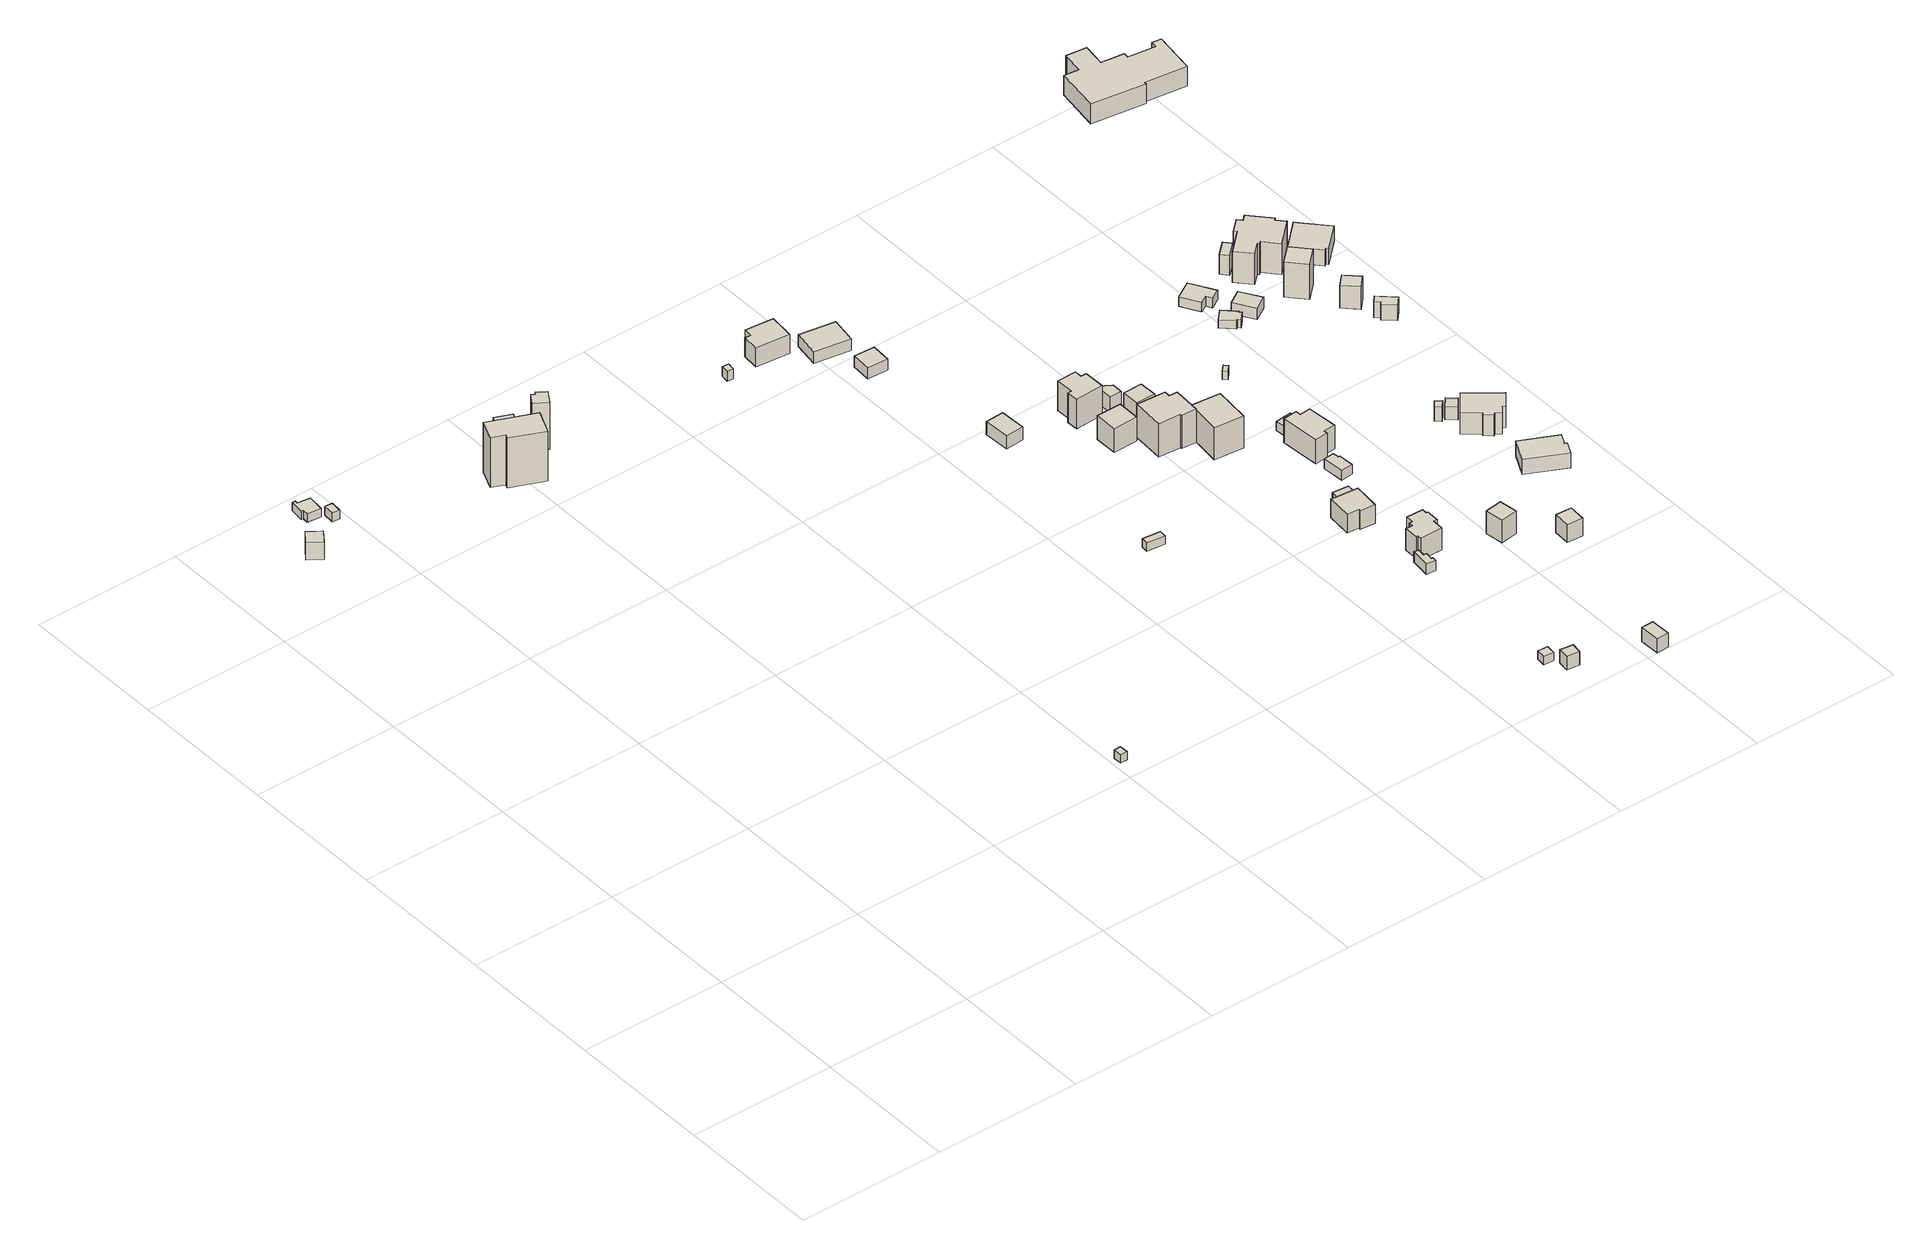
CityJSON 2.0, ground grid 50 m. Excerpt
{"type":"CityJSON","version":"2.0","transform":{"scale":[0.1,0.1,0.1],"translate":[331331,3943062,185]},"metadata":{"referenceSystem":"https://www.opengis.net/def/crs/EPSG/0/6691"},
"CityObjects":{
"building1":{"type":"Building","attributes":{"usage":"411","measuredHeight":6.8,"storeysAboveGround":2,"BuildingIDAttribute.prefecture":"14","BuildingIDAttribute.city":"14151","BuildingDetailAttribute.totalFloorArea":33.44,"BuildingDetailAttribute.buildingFootprintArea":16.72,"BuildingDetailAttribute.buildingStructureType":"601","BuildingDetailAttribute.buildingStructureOrgType":"1","BuildingDetailAttribute.orgUsage":"10","BuildingDetailAttribute.surveyYear":2015},"geometry":[{"type":"Solid","lod":"1","boundaries":[[[[0,1,2,3]],[[2,4,5,3]],[[1,6,4,2]],[[0,7,6,1]],[[3,5,7,0]],[[4,6,7,5]]]]}]},
"building2":{"type":"Building","attributes":{"measuredHeight":5.1,"BuildingIDAttribute.prefecture":"14","BuildingIDAttribute.city":"14151","BuildingDetailAttribute.surveyYear":2015},"geometry":[{"type":"Solid","lod":"1","boundaries":[[[[8,9,10,11,12,13,14,15]],[[14,16,17,15]],[[13,18,16,14]],[[12,19,18,13]],[[11,20,19,12]],[[10,21,20,11]],[[9,22,21,10]],[[8,23,22,9]],[[15,17,23,8]],[[16,18,19,20,21,22,23,17]]]]}]},
"building3":{"type":"Building","attributes":{"measuredHeight":3.5,"BuildingIDAttribute.prefecture":"14","BuildingIDAttribute.city":"14151","BuildingDetailAttribute.surveyYear":2015},"geometry":[{"type":"Solid","lod":"1","boundaries":[[[[24,25,26,27]],[[26,28,29,27]],[[25,30,28,26]],[[24,31,30,25]],[[27,29,31,24]],[[28,30,31,29]]]]}]},
"building4":{"type":"Building","attributes":{"usage":"413","measuredHeight":26,"storeysAboveGround":2,"BuildingIDAttribute.prefecture":"14","BuildingIDAttribute.city":"14151","BuildingDetailAttribute.totalFloorArea":232.2,"BuildingDetailAttribute.buildingFootprintArea":116.1,"BuildingDetailAttribute.buildingStructureType":"601","BuildingDetailAttribute.buildingStructureOrgType":"1","BuildingDetailAttribute.orgUsage":"30","BuildingDetailAttribute.surveyYear":2015,"BuildingLandSlideRiskAttribute.description":"1","BuildingLandSlideRiskAttribute.areaType":"1"},"geometry":[{"type":"Solid","lod":"1","boundaries":[[[[32,33,34,35,36,37]],[[36,38,39,37]],[[35,40,38,36]],[[34,41,40,35]],[[33,42,41,34]],[[32,43,42,33]],[[37,39,43,32]],[[38,40,41,42,43,39]]]]}]},
"building5":{"type":"Building","attributes":{"BuildingIDAttribute.prefecture":"14","BuildingIDAttribute.city":"14151","BuildingDetailAttribute.surveyYear":2015,"BuildingLandSlideRiskAttribute.description":"1","BuildingLandSlideRiskAttribute.areaType":"1"},"geometry":[{"type":"Solid","lod":"1","boundaries":[[[[44,45,46,47]],[[46,48,49,47]],[[45,50,48,46]],[[44,51,50,45]],[[47,49,51,44]],[[48,50,51,49]]]]}]},
"building6":{"type":"Building","attributes":{"BuildingIDAttribute.prefecture":"14","BuildingIDAttribute.city":"14151","BuildingDetailAttribute.surveyYear":2015},"geometry":[{"type":"Solid","lod":"1","boundaries":[[[[52,53,54,55]],[[54,56,57,55]],[[53,58,56,54]],[[52,59,58,53]],[[55,57,59,52]],[[56,58,59,57]]]]}]},
"building7":{"type":"Building","attributes":{"usage":"413","measuredHeight":18.5,"storeysAboveGround":2,"BuildingIDAttribute.prefecture":"14","BuildingIDAttribute.city":"14151","BuildingDetailAttribute.totalFloorArea":40.92,"BuildingDetailAttribute.buildingFootprintArea":20.46,"BuildingDetailAttribute.buildingStructureType":"601","BuildingDetailAttribute.buildingStructureOrgType":"1","BuildingDetailAttribute.orgUsage":"30","BuildingDetailAttribute.surveyYear":2015},"geometry":[{"type":"Solid","lod":"1","boundaries":[[[[60,61,62,63,64,65]],[[64,66,67,65]],[[63,68,66,64]],[[62,69,68,63]],[[61,70,69,62]],[[60,71,70,61]],[[65,67,71,60]],[[66,68,69,70,71,67]]]]}]},
"building8":{"type":"Building","attributes":{"measuredHeight":3.8,"BuildingIDAttribute.prefecture":"14","BuildingIDAttribute.city":"14151","BuildingDetailAttribute.surveyYear":2015,"BuildingLandSlideRiskAttribute.description":"1","BuildingLandSlideRiskAttribute.areaType":"1"},"geometry":[{"type":"Solid","lod":"1","boundaries":[[[[72,73,74,75]],[[74,76,77,75]],[[73,78,76,74]],[[72,79,78,73]],[[75,77,79,72]],[[76,78,79,77]]]]}]},
"building9":{"type":"Building","attributes":{"usage":"411","measuredHeight":9,"storeysAboveGround":2,"BuildingIDAttribute.prefecture":"14","BuildingIDAttribute.city":"14151","BuildingDetailAttribute.totalFloorArea":152.01,"BuildingDetailAttribute.buildingFootprintArea":76.01,"BuildingDetailAttribute.buildingStructureType":"601","BuildingDetailAttribute.buildingStructureOrgType":"1","BuildingDetailAttribute.orgUsage":"10","BuildingDetailAttribute.surveyYear":2015},"geometry":[{"type":"Solid","lod":"1","boundaries":[[[[80,81,82,83,84,85]],[[84,86,87,85]],[[83,88,86,84]],[[82,89,88,83]],[[81,90,89,82]],[[80,91,90,81]],[[85,87,91,80]],[[86,88,89,90,91,87]]]]}]},
"building10":{"type":"Building","attributes":{"usage":"411","measuredHeight":4.9,"storeysAboveGround":2,"BuildingIDAttribute.prefecture":"14","BuildingIDAttribute.city":"14151","BuildingDetailAttribute.totalFloorArea":191.42,"BuildingDetailAttribute.buildingFootprintArea":95.71,"BuildingDetailAttribute.buildingStructureType":"601","BuildingDetailAttribute.buildingStructureOrgType":"1","BuildingDetailAttribute.orgUsage":"10","BuildingDetailAttribute.surveyYear":2015},"geometry":[{"type":"Solid","lod":"1","boundaries":[[[[92,93,94,95]],[[94,96,97,95]],[[93,98,96,94]],[[92,99,98,93]],[[95,97,99,92]],[[96,98,99,97]]]]}]},
"building11":{"type":"Building","attributes":{"BuildingIDAttribute.prefecture":"14","BuildingIDAttribute.city":"14151","BuildingDetailAttribute.surveyYear":2015,"BuildingLandSlideRiskAttribute.description":"1","BuildingLandSlideRiskAttribute.areaType":"1"},"geometry":[{"type":"Solid","lod":"1","boundaries":[[[[100,101,102,103]],[[102,104,105,103]],[[101,106,104,102]],[[100,107,106,101]],[[103,105,107,100]],[[104,106,107,105]]]]}]},
"building12":{"type":"Building","attributes":{"usage":"411","measuredHeight":4.5,"storeysAboveGround":1,"BuildingIDAttribute.prefecture":"14","BuildingIDAttribute.city":"14151","BuildingDetailAttribute.totalFloorArea":36.57,"BuildingDetailAttribute.buildingFootprintArea":36.57,"BuildingDetailAttribute.buildingStructureType":"601","BuildingDetailAttribute.buildingStructureOrgType":"1","BuildingDetailAttribute.orgUsage":"10","BuildingDetailAttribute.surveyYear":2015},"geometry":[{"type":"Solid","lod":"1","boundaries":[[[[108,109,110,111]],[[110,112,113,111]],[[109,114,112,110]],[[108,115,114,109]],[[111,113,115,108]],[[112,114,115,113]]]]}]},
"building13":{"type":"Building","attributes":{"usage":"452","measuredHeight":8.5,"storeysAboveGround":1,"BuildingIDAttribute.prefecture":"14","BuildingIDAttribute.city":"14151","BuildingDetailAttribute.totalFloorArea":49.53,"BuildingDetailAttribute.buildingFootprintArea":49.53,"BuildingDetailAttribute.buildingStructureType":"610","BuildingDetailAttribute.buildingStructureOrgType":"2","BuildingDetailAttribute.orgUsage":"193","BuildingDetailAttribute.surveyYear":2015},"geometry":[{"type":"Solid","lod":"1","boundaries":[[[[116,117,118,119]],[[118,120,121,119]],[[117,122,120,118]],[[116,123,122,117]],[[119,121,123,116]],[[120,122,123,121]]]]}]},
"building14":{"type":"Building","attributes":{"usage":"422","measuredHeight":9.5,"storeysAboveGround":1,"BuildingIDAttribute.prefecture":"14","BuildingIDAttribute.city":"14151","BuildingDetailAttribute.totalFloorArea":58.58,"BuildingDetailAttribute.buildingFootprintArea":58.58,"BuildingDetailAttribute.buildingStructureType":"601","BuildingDetailAttribute.buildingStructureOrgType":"1","BuildingDetailAttribute.orgUsage":"137","BuildingDetailAttribute.surveyYear":2015,"BuildingLandSlideRiskAttribute.description":"1","BuildingLandSlideRiskAttribute.areaType":"1"},"geometry":[{"type":"Solid","lod":"1","boundaries":[[[[124,125,126,127]],[[126,128,129,127]],[[125,130,128,126]],[[124,131,130,125]],[[127,129,131,124]],[[128,130,131,129]]]]}]},
"building15":{"type":"Building","attributes":{"usage":"411","measuredHeight":11.4,"storeysAboveGround":2,"BuildingIDAttribute.prefecture":"14","BuildingIDAttribute.city":"14151","BuildingDetailAttribute.totalFloorArea":136.35,"BuildingDetailAttribute.buildingFootprintArea":68.18,"BuildingDetailAttribute.buildingStructureType":"601","BuildingDetailAttribute.buildingStructureOrgType":"1","BuildingDetailAttribute.orgUsage":"10","BuildingDetailAttribute.surveyYear":2015},"geometry":[{"type":"Solid","lod":"1","boundaries":[[[[132,133,134,135,136,137,138,139]],[[138,140,141,139]],[[137,142,140,138]],[[136,143,142,137]],[[135,144,143,136]],[[134,145,144,135]],[[133,146,145,134]],[[132,147,146,133]],[[139,141,147,132]],[[140,142,143,144,145,146,147,141]]]]}]},
"building16":{"type":"Building","attributes":{"usage":"451","storeysAboveGround":1,"BuildingIDAttribute.prefecture":"14","BuildingIDAttribute.city":"14151","BuildingDetailAttribute.totalFloorArea":9.07,"BuildingDetailAttribute.buildingFootprintArea":9.07,"BuildingDetailAttribute.buildingStructureType":"601","BuildingDetailAttribute.buildingStructureOrgType":"1","BuildingDetailAttribute.orgUsage":"200","BuildingDetailAttribute.surveyYear":2015,"BuildingLandSlideRiskAttribute.description":"1","BuildingLandSlideRiskAttribute.areaType":"1"},"geometry":[{"type":"Solid","lod":"1","boundaries":[[[[148,149,150,151]],[[150,152,153,151]],[[149,154,152,150]],[[148,155,154,149]],[[151,153,155,148]],[[152,154,155,153]]]]}]},
"building17":{"type":"Building","attributes":{"measuredHeight":6.1,"BuildingIDAttribute.prefecture":"14","BuildingIDAttribute.city":"14151","BuildingDetailAttribute.surveyYear":2015},"geometry":[{"type":"Solid","lod":"1","boundaries":[[[[156,157,158,159]],[[158,160,161,159]],[[157,162,160,158]],[[156,163,162,157]],[[159,161,163,156]],[[160,162,163,161]]]]}]},
"building18":{"type":"Building","attributes":{"usage":"411","measuredHeight":13,"storeysAboveGround":2,"BuildingIDAttribute.prefecture":"14","BuildingIDAttribute.city":"14151","BuildingDetailAttribute.totalFloorArea":238.09,"BuildingDetailAttribute.buildingFootprintArea":119.05,"BuildingDetailAttribute.buildingStructureType":"601","BuildingDetailAttribute.buildingStructureOrgType":"1","BuildingDetailAttribute.orgUsage":"10","BuildingDetailAttribute.surveyYear":2015,"BuildingLandSlideRiskAttribute.description":"1","BuildingLandSlideRiskAttribute.areaType":"1"},"geometry":[{"type":"Solid","lod":"1","boundaries":[[[[164,165,166,167,168,169,170,171]],[[170,172,173,171]],[[169,174,172,170]],[[168,175,174,169]],[[167,176,175,168]],[[166,177,176,167]],[[165,178,177,166]],[[164,179,178,165]],[[171,173,179,164]],[[172,174,175,176,177,178,179,173]]]]}]},
"building19":{"type":"Building","attributes":{"usage":"411","measuredHeight":9.1,"storeysAboveGround":2,"BuildingIDAttribute.prefecture":"14","BuildingIDAttribute.city":"14151","BuildingDetailAttribute.totalFloorArea":54.04,"BuildingDetailAttribute.buildingFootprintArea":27.02,"BuildingDetailAttribute.buildingStructureType":"601","BuildingDetailAttribute.buildingStructureOrgType":"1","BuildingDetailAttribute.orgUsage":"10","BuildingDetailAttribute.surveyYear":2015,"BuildingLandSlideRiskAttribute.description":"1","BuildingLandSlideRiskAttribute.areaType":"1"},"geometry":[{"type":"Solid","lod":"1","boundaries":[[[[180,181,182,183]],[[182,184,185,183]],[[181,186,184,182]],[[180,187,186,181]],[[183,185,187,180]],[[184,186,187,185]]]]}]},
"building20":{"type":"Building","attributes":{"usage":"451","measuredHeight":8.2,"storeysAboveGround":1,"BuildingIDAttribute.prefecture":"14","BuildingIDAttribute.city":"14151","BuildingDetailAttribute.totalFloorArea":14.66,"BuildingDetailAttribute.buildingFootprintArea":14.66,"BuildingDetailAttribute.buildingStructureType":"601","BuildingDetailAttribute.buildingStructureOrgType":"1","BuildingDetailAttribute.orgUsage":"200","BuildingDetailAttribute.surveyYear":2015,"BuildingLandSlideRiskAttribute.description":"1","BuildingLandSlideRiskAttribute.areaType":"1"},"geometry":[{"type":"Solid","lod":"1","boundaries":[[[[188,189,190,191]],[[190,192,193,191]],[[189,194,192,190]],[[188,195,194,189]],[[191,193,195,188]],[[192,194,195,193]]]]}]},
"building21":{"type":"Building","attributes":{"measuredHeight":4.4,"BuildingIDAttribute.prefecture":"14","BuildingIDAttribute.city":"14151","BuildingDetailAttribute.surveyYear":2015,"BuildingLandSlideRiskAttribute.description":"1","BuildingLandSlideRiskAttribute.areaType":"1"},"geometry":[{"type":"Solid","lod":"1","boundaries":[[[[196,197,198,199,200,201,202,203]],[[202,204,205,203]],[[201,206,204,202]],[[200,207,206,201]],[[199,208,207,200]],[[198,209,208,199]],[[197,210,209,198]],[[196,211,210,197]],[[203,205,211,196]],[[204,206,207,208,209,210,211,205]]]]}]},
"building22":{"type":"Building","attributes":{"usage":"411","measuredHeight":7.9,"storeysAboveGround":2,"BuildingIDAttribute.prefecture":"14","BuildingIDAttribute.city":"14151","BuildingDetailAttribute.totalFloorArea":171.77,"BuildingDetailAttribute.buildingFootprintArea":85.89,"BuildingDetailAttribute.buildingStructureType":"601","BuildingDetailAttribute.buildingStructureOrgType":"1","BuildingDetailAttribute.orgUsage":"10","BuildingDetailAttribute.surveyYear":2015,"BuildingLandSlideRiskAttribute.description":"1","BuildingLandSlideRiskAttribute.areaType":"1"},"geometry":[{"type":"Solid","lod":"1","boundaries":[[[[212,213,214,215,216,217]],[[216,218,219,217]],[[215,220,218,216]],[[214,221,220,215]],[[213,222,221,214]],[[212,223,222,213]],[[217,219,223,212]],[[218,220,221,222,223,219]]]]}]},
"building23":{"type":"Building","attributes":{"usage":"411","measuredHeight":12.5,"storeysAboveGround":2,"BuildingIDAttribute.prefecture":"14","BuildingIDAttribute.city":"14151","BuildingDetailAttribute.totalFloorArea":199.02,"BuildingDetailAttribute.buildingFootprintArea":99.51,"BuildingDetailAttribute.buildingStructureType":"601","BuildingDetailAttribute.buildingStructureOrgType":"1","BuildingDetailAttribute.orgUsage":"10","BuildingDetailAttribute.surveyYear":2015,"BuildingLandSlideRiskAttribute.description":"1","BuildingLandSlideRiskAttribute.areaType":"1"},"geometry":[{"type":"Solid","lod":"1","boundaries":[[[[224,225,226,227]],[[226,228,229,227]],[[225,230,228,226]],[[224,231,230,225]],[[227,229,231,224]],[[228,230,231,229]]]]}]},
"building24":{"type":"Building","attributes":{"usage":"411","measuredHeight":8.9,"storeysAboveGround":2,"BuildingIDAttribute.prefecture":"14","BuildingIDAttribute.city":"14151","BuildingDetailAttribute.totalFloorArea":163.96,"BuildingDetailAttribute.buildingFootprintArea":81.98,"BuildingDetailAttribute.buildingStructureType":"601","BuildingDetailAttribute.buildingStructureOrgType":"1","BuildingDetailAttribute.orgUsage":"10","BuildingDetailAttribute.surveyYear":2015,"BuildingLandSlideRiskAttribute.description":"1","BuildingLandSlideRiskAttribute.areaType":"1"},"geometry":[{"type":"Solid","lod":"1","boundaries":[[[[232,233,234,235,236,237,238,239,240,241,242,243,244,245]],[[244,246,247,245]],[[243,248,246,244]],[[242,249,248,243]],[[241,250,249,242]],[[240,251,250,241]],[[239,252,251,240]],[[238,253,252,239]],[[237,254,253,238]],[[236,255,254,237]],[[235,256,255,236]],[[234,257,256,235]],[[233,258,257,234]],[[232,259,258,233]],[[245,247,259,232]],[[246,248,249,250,251,252,253,254,255,256,257,258,259,247]]]]}]},
"building25":{"type":"Building","attributes":{"measuredHeight":5.2,"BuildingIDAttribute.prefecture":"14","BuildingIDAttribute.city":"14151","BuildingDetailAttribute.surveyYear":2015,"BuildingLandSlideRiskAttribute.description":"1","BuildingLandSlideRiskAttribute.areaType":"1"},"geometry":[{"type":"Solid","lod":"1","boundaries":[[[[260,261,262,263]],[[262,264,265,263]],[[261,266,264,262]],[[260,267,266,261]],[[263,265,267,260]],[[264,266,267,265]]]]}]},
"building26":{"type":"Building","attributes":{"measuredHeight":5.2,"BuildingIDAttribute.prefecture":"14","BuildingIDAttribute.city":"14151","BuildingDetailAttribute.surveyYear":2015,"BuildingLandSlideRiskAttribute.description":"1","BuildingLandSlideRiskAttribute.areaType":"1"},"geometry":[{"type":"Solid","lod":"1","boundaries":[[[[268,269,270,271,272,273]],[[272,274,275,273]],[[271,276,274,272]],[[270,277,276,271]],[[269,278,277,270]],[[268,279,278,269]],[[273,275,279,268]],[[274,276,277,278,279,275]]]]}]},
"building27":{"type":"Building","attributes":{"usage":"411","measuredHeight":10.4,"storeysAboveGround":2,"BuildingIDAttribute.prefecture":"14","BuildingIDAttribute.city":"14151","BuildingDetailAttribute.totalFloorArea":114.49,"BuildingDetailAttribute.buildingFootprintArea":57.25,"BuildingDetailAttribute.buildingStructureType":"601","BuildingDetailAttribute.buildingStructureOrgType":"1","BuildingDetailAttribute.orgUsage":"10","BuildingDetailAttribute.surveyYear":2015,"BuildingLandSlideRiskAttribute.description":"1","BuildingLandSlideRiskAttribute.areaType":"1"},"geometry":[{"type":"Solid","lod":"1","boundaries":[[[[280,281,282,283,284,285,286,287]],[[286,288,289,287]],[[285,290,288,286]],[[284,291,290,285]],[[283,292,291,284]],[[282,293,292,283]],[[281,294,293,282]],[[280,295,294,281]],[[287,289,295,280]],[[288,290,291,292,293,294,295,289]]]]}]},
"building28":{"type":"Building","attributes":{"usage":"451","measuredHeight":5.6,"storeysAboveGround":1,"BuildingIDAttribute.prefecture":"14","BuildingIDAttribute.city":"14151","BuildingDetailAttribute.totalFloorArea":25.93,"BuildingDetailAttribute.buildingFootprintArea":25.93,"BuildingDetailAttribute.buildingStructureType":"601","BuildingDetailAttribute.buildingStructureOrgType":"1","BuildingDetailAttribute.orgUsage":"200","BuildingDetailAttribute.surveyYear":2015,"BuildingLandSlideRiskAttribute.description":"1","BuildingLandSlideRiskAttribute.areaType":"1"},"geometry":[{"type":"Solid","lod":"1","boundaries":[[[[296,297,298,299]],[[298,300,301,299]],[[297,302,300,298]],[[296,303,302,297]],[[299,301,303,296]],[[300,302,303,301]]]]}]},
"building29":{"type":"Building","attributes":{"measuredHeight":4.9,"BuildingIDAttribute.prefecture":"14","BuildingIDAttribute.city":"14151","BuildingDetailAttribute.surveyYear":2015,"BuildingLandSlideRiskAttribute.description":"1","BuildingLandSlideRiskAttribute.areaType":"1"},"geometry":[{"type":"Solid","lod":"1","boundaries":[[[[304,305,306,307,308,309]],[[308,310,311,309]],[[307,312,310,308]],[[306,313,312,307]],[[305,314,313,306]],[[304,315,314,305]],[[309,311,315,304]],[[310,312,313,314,315,311]]]]}]},
"building30":{"type":"Building","attributes":{"BuildingIDAttribute.prefecture":"14","BuildingIDAttribute.city":"14151","BuildingDetailAttribute.surveyYear":2015,"BuildingLandSlideRiskAttribute.description":"1","BuildingLandSlideRiskAttribute.areaType":"1"},"geometry":[{"type":"Solid","lod":"1","boundaries":[[[[316,317,318,319]],[[318,320,321,319]],[[317,322,320,318]],[[316,323,322,317]],[[319,321,323,316]],[[320,322,323,321]]]]}]},
"building31":{"type":"Building","attributes":{"usage":"411","measuredHeight":8.6,"storeysAboveGround":2,"BuildingIDAttribute.prefecture":"14","BuildingIDAttribute.city":"14151","BuildingDetailAttribute.totalFloorArea":61.44,"BuildingDetailAttribute.buildingFootprintArea":30.72,"BuildingDetailAttribute.buildingStructureType":"601","BuildingDetailAttribute.buildingStructureOrgType":"1","BuildingDetailAttribute.orgUsage":"10","BuildingDetailAttribute.surveyYear":2015,"BuildingLandSlideRiskAttribute.description":"1","BuildingLandSlideRiskAttribute.areaType":"1"},"geometry":[{"type":"Solid","lod":"1","boundaries":[[[[324,325,326,327]],[[326,328,329,327]],[[325,330,328,326]],[[324,331,330,325]],[[327,329,331,324]],[[328,330,331,329]]]]}]},
"building32":{"type":"Building","attributes":{"usage":"411","measuredHeight":8,"storeysAboveGround":1,"BuildingIDAttribute.prefecture":"14","BuildingIDAttribute.city":"14151","BuildingDetailAttribute.totalFloorArea":27.65,"BuildingDetailAttribute.buildingFootprintArea":27.65,"BuildingDetailAttribute.buildingStructureType":"601","BuildingDetailAttribute.buildingStructureOrgType":"1","BuildingDetailAttribute.orgUsage":"10","BuildingDetailAttribute.surveyYear":2015,"BuildingLandSlideRiskAttribute.description":"1","BuildingLandSlideRiskAttribute.areaType":"1"},"geometry":[{"type":"Solid","lod":"1","boundaries":[[[[332,333,334,335]],[[334,336,337,335]],[[333,338,336,334]],[[332,339,338,333]],[[335,337,339,332]],[[336,338,339,337]]]]}]},
"building33":{"type":"Building","attributes":{"measuredHeight":3.3,"BuildingIDAttribute.prefecture":"14","BuildingIDAttribute.city":"14151","BuildingDetailAttribute.surveyYear":2015,"BuildingLandSlideRiskAttribute.description":"1","BuildingLandSlideRiskAttribute.areaType":"1"},"geometry":[{"type":"Solid","lod":"1","boundaries":[[[[340,341,342,343,344,345,346,347]],[[346,348,349,347]],[[345,350,348,346]],[[344,351,350,345]],[[343,352,351,344]],[[342,353,352,343]],[[341,354,353,342]],[[340,355,354,341]],[[347,349,355,340]],[[348,350,351,352,353,354,355,349]]]]}]},
"building34":{"type":"Building","attributes":{"measuredHeight":8.1,"BuildingIDAttribute.prefecture":"14","BuildingIDAttribute.city":"14151","BuildingDetailAttribute.surveyYear":2015,"BuildingLandSlideRiskAttribute.description":"1","BuildingLandSlideRiskAttribute.areaType":"1"},"geometry":[{"type":"Solid","lod":"1","boundaries":[[[[356,357,358,359,360,361]],[[360,362,363,361]],[[359,364,362,360]],[[358,365,364,359]],[[357,366,365,358]],[[356,367,366,357]],[[361,363,367,356]],[[362,364,365,366,367,363]]]]}]},
"building35":{"type":"Building","attributes":{"measuredHeight":5.7,"BuildingIDAttribute.prefecture":"14","BuildingIDAttribute.city":"14151","BuildingDetailAttribute.surveyYear":2015,"BuildingLandSlideRiskAttribute.description":"1","BuildingLandSlideRiskAttribute.areaType":"1"},"geometry":[{"type":"Solid","lod":"1","boundaries":[[[[368,369,370,371]],[[370,372,373,371]],[[369,374,372,370]],[[368,375,374,369]],[[371,373,375,368]],[[372,374,375,373]]]]}]},
"building36":{"type":"Building","attributes":{"usage":"431","measuredHeight":4.7,"storeysAboveGround":1,"BuildingIDAttribute.prefecture":"14","BuildingIDAttribute.city":"14151","BuildingDetailAttribute.totalFloorArea":48.95,"BuildingDetailAttribute.buildingFootprintArea":48.95,"BuildingDetailAttribute.buildingStructureType":"601","BuildingDetailAttribute.buildingStructureOrgType":"1","BuildingDetailAttribute.orgUsage":"143","BuildingDetailAttribute.surveyYear":2015,"BuildingLandSlideRiskAttribute.description":"1","BuildingLandSlideRiskAttribute.areaType":"1"},"geometry":[{"type":"Solid","lod":"1","boundaries":[[[[376,377,378,379]],[[378,380,381,379]],[[377,382,380,378]],[[376,383,382,377]],[[379,381,383,376]],[[380,382,383,381]]]]}]},
"building37":{"type":"Building","attributes":{"usage":"411","measuredHeight":6.8,"storeysAboveGround":1,"BuildingIDAttribute.prefecture":"14","BuildingIDAttribute.city":"14151","BuildingDetailAttribute.totalFloorArea":117.89,"BuildingDetailAttribute.buildingFootprintArea":117.89,"BuildingDetailAttribute.buildingStructureType":"601","BuildingDetailAttribute.buildingStructureOrgType":"1","BuildingDetailAttribute.orgUsage":"10","BuildingDetailAttribute.surveyYear":2015,"BuildingLandSlideRiskAttribute.description":"1","BuildingLandSlideRiskAttribute.areaType":"1"},"geometry":[{"type":"Solid","lod":"1","boundaries":[[[[384,385,386,387,388,389]],[[388,390,391,389]],[[387,392,390,388]],[[386,393,392,387]],[[385,394,393,386]],[[384,395,394,385]],[[389,391,395,384]],[[390,392,393,394,395,391]]]]}]},
"building38":{"type":"Building","attributes":{"usage":"411","measuredHeight":5.1,"storeysAboveGround":1,"BuildingIDAttribute.prefecture":"14","BuildingIDAttribute.city":"14151","BuildingDetailAttribute.totalFloorArea":14.08,"BuildingDetailAttribute.buildingFootprintArea":14.08,"BuildingDetailAttribute.buildingStructureType":"601","BuildingDetailAttribute.buildingStructureOrgType":"1","BuildingDetailAttribute.orgUsage":"10","BuildingDetailAttribute.surveyYear":2015,"BuildingLandSlideRiskAttribute.description":"1","BuildingLandSlideRiskAttribute.areaType":"1"},"geometry":[{"type":"Solid","lod":"1","boundaries":[[[[396,397,398,399]],[[398,400,401,399]],[[397,402,400,398]],[[396,403,402,397]],[[399,401,403,396]],[[400,402,403,401]]]]}]},
"building39":{"type":"Building","attributes":{"usage":"411","measuredHeight":8.8,"storeysAboveGround":1,"BuildingIDAttribute.prefecture":"14","BuildingIDAttribute.city":"14151","BuildingDetailAttribute.totalFloorArea":107.53,"BuildingDetailAttribute.buildingFootprintArea":107.53,"BuildingDetailAttribute.buildingStructureType":"601","BuildingDetailAttribute.buildingStructureOrgType":"1","BuildingDetailAttribute.orgUsage":"10","BuildingDetailAttribute.surveyYear":2015,"BuildingLandSlideRiskAttribute.description":"1","BuildingLandSlideRiskAttribute.areaType":"1"},"geometry":[{"type":"Solid","lod":"1","boundaries":[[[[404,405,406,407,408,409,410,411,412,413]],[[412,414,415,413]],[[411,416,414,412]],[[410,417,416,411]],[[409,418,417,410]],[[408,419,418,409]],[[407,420,419,408]],[[406,421,420,407]],[[405,422,421,406]],[[404,423,422,405]],[[413,415,423,404]],[[414,416,417,418,419,420,421,422,423,415]]]]}]},
"building40":{"type":"Building","attributes":{"measuredHeight":7.5,"BuildingIDAttribute.prefecture":"14","BuildingIDAttribute.city":"14151","BuildingDetailAttribute.surveyYear":2015,"BuildingLandSlideRiskAttribute.description":"1","BuildingLandSlideRiskAttribute.areaType":"1"},"geometry":[{"type":"Solid","lod":"1","boundaries":[[[[424,425,426,427]],[[426,428,429,427]],[[425,430,428,426]],[[424,431,430,425]],[[427,429,431,424]],[[428,430,431,429]]]]}]},
"building41":{"type":"Building","attributes":{"usage":"411","measuredHeight":13.4,"storeysAboveGround":1,"BuildingIDAttribute.prefecture":"14","BuildingIDAttribute.city":"14151","BuildingDetailAttribute.totalFloorArea":48.7,"BuildingDetailAttribute.buildingFootprintArea":48.7,"BuildingDetailAttribute.buildingStructureType":"601","BuildingDetailAttribute.buildingStructureOrgType":"1","BuildingDetailAttribute.orgUsage":"10","BuildingDetailAttribute.surveyYear":2015,"BuildingLandSlideRiskAttribute.description":"1","BuildingLandSlideRiskAttribute.areaType":"1"},"geometry":[{"type":"Solid","lod":"1","boundaries":[[[[432,433,434,435]],[[434,436,437,435]],[[433,438,436,434]],[[432,439,438,433]],[[435,437,439,432]],[[436,438,439,437]]]]}]},
"building42":{"type":"Building","attributes":{"usage":"411","measuredHeight":13.5,"storeysAboveGround":2,"BuildingIDAttribute.prefecture":"14","BuildingIDAttribute.city":"14151","BuildingDetailAttribute.totalFloorArea":232.74,"BuildingDetailAttribute.buildingFootprintArea":116.37,"BuildingDetailAttribute.buildingStructureType":"601","BuildingDetailAttribute.buildingStructureOrgType":"1","BuildingDetailAttribute.orgUsage":"10","BuildingDetailAttribute.surveyYear":2015,"BuildingLandSlideRiskAttribute.description":"1","BuildingLandSlideRiskAttribute.areaType":"1"},"geometry":[{"type":"Solid","lod":"1","boundaries":[[[[440,441,442,443,444,445,446,447,448,449,450,451,452,453]],[[452,454,455,453]],[[451,456,454,452]],[[450,457,456,451]],[[449,458,457,450]],[[448,459,458,449]],[[447,460,459,448]],[[446,461,460,447]],[[445,462,461,446]],[[444,463,462,445]],[[443,464,463,444]],[[442,465,464,443]],[[441,466,465,442]],[[440,467,466,441]],[[453,455,467,440]],[[454,456,457,458,459,460,461,462,463,464,465,466,467,455]]]]}]},
"building43":{"type":"Building","attributes":{"usage":"411","measuredHeight":8.5,"storeysAboveGround":1,"BuildingIDAttribute.prefecture":"14","BuildingIDAttribute.city":"14151","BuildingDetailAttribute.totalFloorArea":26.41,"BuildingDetailAttribute.buildingFootprintArea":26.41,"BuildingDetailAttribute.buildingStructureType":"601","BuildingDetailAttribute.buildingStructureOrgType":"1","BuildingDetailAttribute.orgUsage":"10","BuildingDetailAttribute.surveyYear":2015,"BuildingLandSlideRiskAttribute.description":"1","BuildingLandSlideRiskAttribute.areaType":"1"},"geometry":[{"type":"Solid","lod":"1","boundaries":[[[[468,469,470,471]],[[470,472,473,471]],[[469,474,472,470]],[[468,475,474,469]],[[471,473,475,468]],[[472,474,475,473]]]]}]},
"building44":{"type":"Building","attributes":{"usage":"411","measuredHeight":6.4,"storeysAboveGround":1,"BuildingIDAttribute.prefecture":"14","BuildingIDAttribute.city":"14151","BuildingDetailAttribute.totalFloorArea":14.55,"BuildingDetailAttribute.buildingFootprintArea":14.55,"BuildingDetailAttribute.buildingStructureType":"601","BuildingDetailAttribute.buildingStructureOrgType":"1","BuildingDetailAttribute.orgUsage":"10","BuildingDetailAttribute.surveyYear":2015,"BuildingLandSlideRiskAttribute.description":"1","BuildingLandSlideRiskAttribute.areaType":"1"},"geometry":[{"type":"Solid","lod":"1","boundaries":[[[[476,477,478,479,480,481]],[[480,482,483,481]],[[479,484,482,480]],[[478,485,484,479]],[[477,486,485,478]],[[476,487,486,477]],[[481,483,487,476]],[[482,484,485,486,487,483]]]]}]},
"building45":{"type":"Building","attributes":{"usage":"411","measuredHeight":6.9,"storeysAboveGround":2,"BuildingIDAttribute.prefecture":"14","BuildingIDAttribute.city":"14151","BuildingDetailAttribute.totalFloorArea":210.76,"BuildingDetailAttribute.buildingFootprintArea":105.38,"BuildingDetailAttribute.buildingStructureType":"601","BuildingDetailAttribute.buildingStructureOrgType":"1","BuildingDetailAttribute.orgUsage":"10","BuildingDetailAttribute.surveyYear":2015,"BuildingLandSlideRiskAttribute.description":"1","BuildingLandSlideRiskAttribute.areaType":"1"},"geometry":[{"type":"Solid","lod":"1","boundaries":[[[[488,489,490,491,492,493]],[[492,494,495,493]],[[491,496,494,492]],[[490,497,496,491]],[[489,498,497,490]],[[488,499,498,489]],[[493,495,499,488]],[[494,496,497,498,499,495]]]]}]},
"building46":{"type":"Building","attributes":{"usage":"422","measuredHeight":10.7,"storeysAboveGround":1,"BuildingIDAttribute.prefecture":"14","BuildingIDAttribute.city":"14151","BuildingDetailAttribute.totalFloorArea":449.02,"BuildingDetailAttribute.buildingFootprintArea":449.02,"BuildingDetailAttribute.buildingStructureType":"601","BuildingDetailAttribute.buildingStructureOrgType":"1","BuildingDetailAttribute.orgUsage":"138","BuildingDetailAttribute.surveyYear":2015,"BuildingLandSlideRiskAttribute.description":"1","BuildingLandSlideRiskAttribute.areaType":"1"},"geometry":[{"type":"Solid","lod":"1","boundaries":[[[[500,501,502,503,504,505,506,507,508,509,510,511,512,513,514,515]],[[514,516,517,515]],[[513,518,516,514]],[[512,519,518,513]],[[511,520,519,512]],[[510,521,520,511]],[[509,522,521,510]],[[508,523,522,509]],[[507,524,523,508]],[[506,525,524,507]],[[505,526,525,506]],[[504,527,526,505]],[[503,528,527,504]],[[502,529,528,503]],[[501,530,529,502]],[[500,531,530,501]],[[515,517,531,500]],[[516,518,519,520,521,522,523,524,525,526,527,528,529,530,531,517]]]]}]}
},
"vertices":[
[33,2445,359],[75,2415,359],[45,2373,359],[3,2404,359],[45,2373,423],[3,2404,423],[75,2415,423],[33,2445,423],
[124,2485,406],[77,2491,406],[79,2510,406],[71,2511,406],[77,2560,406],[88,2558,406],[87,2549,406],[131,2543,406],[87,2549,436],[131,2543,436],[88,2558,436],[77,2560,436],[71,2511,436],[79,2510,436],[77,2491,436],[124,2485,436],
[139,2487,404],[164,2485,404],[161,2447,404],[136,2449,404],[161,2447,436],[136,2449,436],[164,2485,436],[139,2487,436],
[896,2449,242],[861,2367,242],[750,2415,242],[756,2429,242],[713,2447,242],[742,2515,242],[713,2447,425],[742,2515,425],[756,2429,425],[750,2415,425],[861,2367,425],[896,2449,425],
[1445,444,129],[1422,443,129],[1420,472,129],[1444,474,129],[1420,472,159],[1444,474,159],[1422,443,159],[1445,444,159],
[871,2539,346],[861,2514,346],[807,2538,346],[817,2562,346],[807,2538,376],[817,2562,376],[861,2514,376],[871,2539,376],
[885,2468,279],[908,2504,279],[919,2497,279],[924,2504,279],[955,2484,279],[928,2441,279],[955,2484,451],[928,2441,451],[924,2504,451],[919,2497,451],[908,2504,451],[885,2468,451],
[1463,2269,377],[1442,2272,377],[1446,2299,377],[1468,2296,377],[1446,2299,413],[1468,2296,413],[1442,2272,413],[1463,2269,413],
[1669,2343,379],[1660,2257,379],[1546,2270,379],[1551,2326,379],[1570,2324,379],[1573,2353,379],[1570,2324,449],[1573,2353,449],[1551,2326,449],[1546,2270,449],[1660,2257,449],[1669,2343,449],
[1810,2233,393],[1795,2144,393],[1674,2164,393],[1689,2253,393],[1674,2164,436],[1689,2253,436],[1795,2144,436],[1810,2233,436],
[2105,1115,187],[2103,1091,187],[2041,1098,187],[2044,1122,187],[2041,1098,217],[2044,1122,217],[2103,1091,217],[2105,1115,217],
[1828,2018,384],[1758,2022,384],[1762,2089,384],[1832,2085,384],[1762,2089,424],[1832,2085,424],[1758,2022,424],[1828,2018,424],
[1924,1686,306],[1986,1689,306],[1990,1601,306],[1928,1598,306],[1990,1601,354],[1928,1598,354],[1986,1689,354],[1924,1686,354],
[2196,1440,258],[2196,1518,258],[2280,1518,258],[2280,1441,258],[2280,1518,345],[2280,1441,345],[2196,1518,345],[2196,1440,345],
[2152,1557,294],[2151,1596,294],[2163,1596,294],[2162,1657,294],[2228,1658,294],[2228,1632,294],[2247,1632,294],[2248,1560,294],[2247,1632,402],[2248,1560,402],[2228,1632,402],[2228,1658,402],[2162,1657,402],[2163,1596,402],[2151,1596,402],[2152,1557,402],
[2706,110,55],[2709,142,55],[2744,139,55],[2741,107,55],[2744,139,85],[2741,107,85],[2709,142,85],[2706,110,85],
[2274,1622,291],[2316,1594,291],[2315,1557,291],[2275,1558,291],[2315,1557,349],[2275,1558,349],[2316,1594,349],[2274,1622,349],
[2400,1462,242],[2399,1442,242],[2427,1440,242],[2421,1345,242],[2370,1349,242],[2370,1354,242],[2295,1359,242],[2302,1469,242],[2295,1359,364],[2302,1469,364],[2370,1354,364],[2370,1349,364],[2421,1345,364],[2427,1440,364],[2399,1442,364],[2400,1462,364],
[2304,1471,278],[2303,1531,278],[2368,1532,278],[2370,1472,278],[2368,1532,366],[2370,1472,366],[2303,1531,366],[2304,1471,366],
[2756,68,37],[2761,105,37],[2805,99,37],[2800,63,37],[2805,99,86],[2800,63,86],[2761,105,86],[2756,68,86],
[2637,618,149],[2653,616,149],[2650,590,149],[2660,589,149],[2657,563,149],[2662,563,149],[2661,548,149],[2629,551,149],[2661,548,187],[2629,551,187],[2662,563,187],[2657,563,187],[2660,589,187],[2650,590,187],[2653,616,187],[2637,618,187],
[2648,888,178],[2639,798,178],[2588,803,178],[2589,809,178],[2548,813,178],[2556,897,178],[2548,813,246],[2556,897,246],[2589,809,246],[2588,803,246],[2639,798,246],[2648,888,246],
[2523,1255,227],[2423,1265,227],[2436,1388,227],[2535,1378,227],[2436,1388,344],[2535,1378,344],[2423,1265,344],[2523,1255,344],
[2744,712,150],[2743,695,150],[2749,695,150],[2748,650,150],[2736,651,150],[2734,611,150],[2657,613,150],[2657,626,150],[2651,626,150],[2652,674,150],[2676,674,150],[2676,688,150],[2686,688,150],[2687,714,150],[2686,688,229],[2687,714,229],[2676,688,229],[2676,674,229],[2652,674,229],[2651,626,229],[2657,626,229],[2657,613,229],[2734,611,229],[2736,651,229],[2748,650,229],[2749,695,229],[2743,695,229],[2744,712,229],
[2598,896,181],[2603,949,181],[2658,944,181],[2654,891,181],[2658,944,214],[2654,891,214],[2603,949,214],[2598,896,214],
[2671,1072,191],[2707,1075,191],[2709,1055,191],[2714,1055,191],[2718,1002,191],[2677,998,191],[2718,1002,227],[2677,998,227],[2714,1055,227],[2709,1055,227],[2707,1075,227],[2671,1072,227],
[2658,1240,188],[2706,1244,188],[2707,1226,188],[2744,1229,188],[2753,1126,188],[2713,1123,188],[2714,1111,188],[2669,1107,188],[2714,1111,276],[2669,1107,276],[2713,1123,276],[2753,1126,276],[2744,1229,276],[2707,1226,276],[2706,1244,276],[2658,1240,276],
[3078,3,1],[3036,2,1],[3034,71,1],[3076,72,1],[3034,71,52],[3076,72,52],[3036,2,52],[3078,3,52],
[2709,1275,215],[2743,1242,215],[2706,1239,215],[2706,1244,215],[2658,1240,215],[2655,1270,215],[2658,1240,249],[2655,1270,249],[2706,1244,249],[2706,1239,249],[2743,1242,249],[2709,1275,249],
[2644,1505,261],[2664,1526,261],[2676,1515,261],[2657,1494,261],[2676,1515,291],[2657,1494,291],[2664,1526,291],[2644,1505,291],
[2919,640,99],[2978,648,99],[2987,586,99],[2928,578,99],[2987,586,181],[2928,578,181],[2978,648,181],[2919,640,181],
[3061,498,121],[3115,494,121],[3111,437,121],[3057,441,121],[3111,437,186],[3057,441,186],[3115,494,186],[3061,498,186],
[2849,1686,266],[2846,1684,266],[2854,1676,266],[2830,1650,266],[2822,1659,266],[2818,1655,266],[2779,1692,266],[2810,1724,266],[2779,1692,296],[2810,1724,296],[2818,1655,296],[2822,1659,296],[2830,1650,296],[2854,1676,296],[2846,1684,296],[2849,1686,296],
[2854,1788,272],[2820,1768,272],[2809,1787,272],[2784,1773,272],[2748,1834,272],[2807,1869,272],[2748,1834,307],[2807,1869,307],[2784,1773,307],[2809,1787,307],[2820,1768,307],[2854,1788,307],
[3073,1032,188],[3055,1048,188],[3072,1068,188],[3091,1053,188],[3072,1068,242],[3091,1053,242],[3055,1048,242],[3073,1032,242],
[2937,1681,266],[2890,1652,266],[2849,1719,266],[2896,1748,266],[2849,1719,307],[2896,1748,307],[2890,1652,307],[2937,1681,307],
[3271,734,172],[3253,698,172],[3261,694,172],[3240,652,172],[3112,715,172],[3151,793,172],[3112,715,227],[3151,793,227],[3240,652,227],[3261,694,227],[3253,698,227],[3271,734,227],
[3105,1000,198],[3076,1025,198],[3101,1054,198],[3130,1030,198],[3101,1054,246],[3130,1030,246],[3076,1025,246],[3105,1000,246],
[3240,951,184],[3200,901,184],[3193,907,184],[3174,883,184],[3156,897,184],[3151,891,184],[3125,913,184],[3130,919,184],[3080,958,184],[3138,1031,184],[3080,958,261],[3138,1031,261],[3130,919,261],[3125,913,261],[3151,891,261],[3156,897,261],[3174,883,261],[3193,907,261],[3200,901,261],[3240,951,261],
[2929,1826,300],[2909,1849,300],[2951,1887,300],[2971,1865,300],[2951,1887,373],[2971,1865,373],[2909,1849,373],[2929,1826,373],
[3114,1675,270],[3062,1626,270],[3010,1681,270],[3063,1730,270],[3010,1681,399],[3063,1730,399],[3062,1626,399],[3114,1675,399],
[3054,1745,291],[3012,1791,291],[3005,1784,291],[3001,1789,291],[2966,1757,291],[2922,1805,291],[2990,1868,291],[2982,1876,291],[3022,1913,291],[3036,1898,291],[3053,1914,291],[3114,1848,291],[3107,1842,291],[3131,1816,291],[3107,1842,404],[3131,1816,404],[3114,1848,404],[3053,1914,404],[3036,1898,404],[3022,1913,404],[2982,1876,404],[2990,1868,404],[2922,1805,404],[2966,1757,404],[3001,1789,404],[3005,1784,404],[3012,1791,404],[3054,1745,404],
[3178,1527,276],[3144,1493,276],[3100,1536,276],[3134,1570,276],[3100,1536,359],[3134,1570,359],[3144,1493,359],[3178,1527,359],
[3214,1409,282],[3188,1381,282],[3152,1414,282],[3159,1422,282],[3144,1435,282],[3163,1456,282],[3144,1435,339],[3163,1456,339],[3159,1422,339],[3152,1414,339],[3188,1381,339],[3214,1409,339],
[3233,1728,333],[3156,1656,333],[3150,1662,333],[3144,1656,333],[3069,1736,333],[3152,1814,333],[3069,1736,391],[3152,1814,391],[3144,1656,391],[3150,1662,391],[3156,1656,391],[3233,1728,391],
[3087,2614,438],[3165,2603,438],[3163,2586,438],[3255,2573,438],[3258,2594,438],[3290,2590,438],[3269,2444,438],[3128,2464,438],[3127,2456,438],[2945,2482,438],[2967,2634,438],[3017,2627,438],[3027,2695,438],[3028,2701,438],[3076,2695,438],[3098,2692,438],[3076,2695,510],[3098,2692,510],[3028,2701,510],[3027,2695,510],[3017,2627,510],[2967,2634,510],[2945,2482,510],[3127,2456,510],[3128,2464,510],[3269,2444,510],[3290,2590,510],[3258,2594,510],[3255,2573,510],[3163,2586,510],[3165,2603,510],[3087,2614,510]
]}
